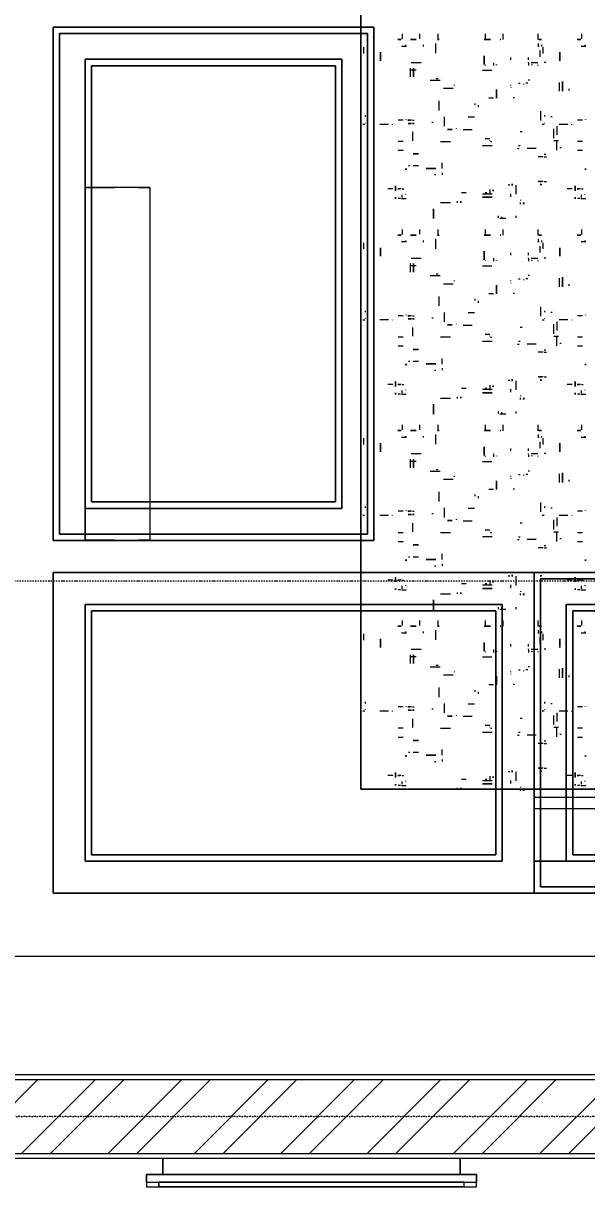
# Model space of a CAD drawing. Header units: millimetres. Extents: x -20313 to 13390, y -15775 to 12805.
# Drawn here: x -11025 to -9268, y -4010 to -383 of the extents above; entities that cross this region are included whole.
import ezdxf

# ---------------------------------------------------------------- set-up
doc = ezdxf.new("R2010")
doc.units = ezdxf.units.MM
doc.linetypes.add('Dash dot', pattern=[15.875, 6.35, -4.7625, 0, -4.7625])
doc.linetypes.add('TD_Level Line', pattern=[8, 4, -2, 0, -2])
for name, color, linetype, lineweight in [('A-ANNO-DIMS', 211, 'Continuous', 9), ('A-ANNO-DIMS-100', 211, 'Continuous', 9), ('A-WALL', 113, 'Continuous', 5), ('A-WALL-PATT', 111, 'Continuous', 18), ('G-ANNO-SYMB', 111, 'Continuous', 9), ('G-IMPT', 8, 'Continuous', 5), ('I-FURN', 30, 'Continuous', 5), ('I-WALL', 2, 'Continuous', 5), ('S-GRID', 1, 'Continuous', 9)]:
    doc.layers.add(name, color=color, linetype=linetype, lineweight=lineweight)
doc.styles.add('Arial_3', font='arial.ttf', dxfattribs={"height": 100})
doc.dimstyles.new('Arial_1_0', dxfattribs={"dimscale": 304.8, "dimtxt": 102.02594, "dimasz": 0.328084, "dimexe": 0.328084, "dimexo": 0.0625, "dimgap": 0.082021, "dimtad": 1, "dimdec": 0, "dimzin": 0, "dimdsep": 46, "dimtxsty": 'Arial_3', "dimblk1": 'OBLIQUE', "dimblk2": 'OBLIQUE', "dimsah": 1, "dimcen": 0.09, "dimdle": 0.328084, "dimazin": 0, "dimtfac": 1, "dimtdec": 4, "dimtix": 1, "dimtmove": 0, "dimatfit": 3, "dimfxl": 0.492126, "dimfxlon": 1, "dimtvp": 1, "dimtolj": 1, "dimtzin": 0, "dimarcsym": 2})

# ---------------------------------------------------------------- blocks, each defined once
blk = doc.blocks.new('FUR_3_Upholstry_Sofa-Kona - _-1171519-01_First floor')
at = {"layer": 'I-FURN', "color": 10}
for p, q in [((-2197.3, 2524.4), (-2597.3, 2524.4)), ((-2597.3, 2524.4), (-2597.3, 2484.4)), ((-2597.3, 2524.4), (-2597.3, 1524.4)), ((-2197.3, 2524.4), (-2597.3, 2524.4)), ((-2597.3, 2524.4), (-2597.3, 1524.4)), ((-397.3, 2524.4), (-2597.3, 2524.4)), ((-2597.3, 2524.4), (-397.3, 2524.4)), ((-2597.3, 1524.4), (-2597.3, 2524.4)), ((-2577.3, 2504.4), (-417.3, 2504.4)), ((-417.3, 2504.4), (-2577.3, 2504.4)), ((-2577.3, 2494.8), (-2577.3, 2503.9)), ((-2577.3, 2503.9), (-2577.3, 2494.8)), ((-2197.3, 2424.4), (-2197.3, 2524.4)), ((-2197.3, 2484.4), (-2197.3, 2524.4)), ((-397.3, 2524.4), (-2197.3, 2524.4)), ((-2197.3, 2524.4), (-2197.3, 2484.4)), ((-2197.3, 2524.4), (-2197.3, 2424.4)), ((-397.3, 2524.4), (-2197.3, 2524.4)), ((-417.3, 2504.4), (-417.3, 2494.9)), ((-417.3, 2494.9), (-417.3, 2504.4)), ((-397.3, 2424.4), (-397.3, 2524.4)), ((-397.3, 2484.4), (-397.3, 2524.4)), ((-397.3, 2424.4), (-397.3, 2524.4)), ((-397.3, 2524.4), (-397.3, 2424.4)), ((1102.7, 2524.4), (-397.3, 2524.4)), ((-397.3, 2524.4), (-397.3, 2424.4)), ((-397.3, 2424.4), (-397.3, 2524.4)), ((-397.3, 2524.4), (1102.7, 2524.4)), ((1102.7, 1524.4), (1102.7, 2524.4)), ((1102.7, 2524.4), (1102.7, 1524.4)), ((-2597.3, 1564.4), (-2597.3, 2484.4)), ((-2577.3, 1564.4), (-2577.3, 2494.3)), ((-2577.3, 2494.3), (-2577.3, 1564.4)), ((-2197.3, 2484.4), (-2197.3, 2424.4)), ((-2197.3, 2424.4), (-2197.3, 2484.4)), ((-417.3, 2494.8), (-417.3, 2484.5)), ((-417.3, 2484.5), (-417.3, 2494.8)), ((-417.3, 2484.4), (-417.3, 2424.4)), ((-417.3, 2424.4), (-417.3, 2484.4)), ((-397.3, 2484.4), (-397.3, 2424.4)), ((-2197.3, 2424.4), (-2497.3, 2424.4)), ((-2497.3, 2424.4), (-2497.3, 1624.4)), ((-2497.3, 2200.3), (-2497.3, 2424.4)), ((-2497.3, 2424.4), (-2197.3, 2424.4)), ((-2477.3, 2404.4), (-2197.3, 2404.4)), ((-2477.3, 1644.4), (-2477.3, 2404.4)), ((-2477.3, 2404.4), (-2477.3, 2200.3)), ((-2197.3, 2404.4), (-2477.3, 2404.4)), ((-2197.3, 2424.4), (-2197.3, 2224.4)), ((-2197.3, 2334.4), (-2197.3, 2424.4)), ((-2197.3, 2424.4), (-397.3, 2424.4)), ((-397.3, 2424.4), (-2197.3, 2424.4)), ((-2197.3, 2224.4), (-2197.3, 2424.4)), ((-2197.3, 2424.4), (-2197.3, 2244.6)), ((-2197.3, 2224.4), (-2197.3, 2424.4)), ((-2197.3, 2424.4), (-2197.3, 2224.4)), ((-497.3, 2424.4), (-2197.3, 2424.4)), ((-2197.3, 2424.4), (-497.3, 2424.4)), ((-2197.3, 2404.4), (-517.3, 2404.4)), ((-517.3, 2404.4), (-2197.3, 2404.4)), ((-517.3, 2404.4), (-517.3, 2301.1)), ((-517.3, 2301.1), (-517.3, 2404.4)), ((-497.3, 2317.7), (-497.3, 2424.4)), ((-497.3, 2424.4), (-497.3, 2317.7)), ((-417.3, 2424.4), (-417.3, 2316.9)), ((-417.3, 2316.9), (-417.3, 2424.4)), ((-397.3, 2424.4), (-397.3, 2334.4)), ((-397.3, 2224.4), (-397.3, 2424.4)), ((-397.3, 2224.4), (-397.3, 2424.4)), ((-397.3, 2424.4), (-397.3, 2224.4)), ((-397.3, 2224.4), (-397.3, 2424.4)), ((-397.3, 2424.4), (-397.3, 2224.4)), ((-397.3, 2424.4), (-397.3, 2224.4)), ((-397.3, 2224.4), (-397.3, 2424.4)), ((-297.3, 2424.4), (-297.3, 1624.4)), ((1002.7, 2424.4), (-297.3, 2424.4)), ((-297.3, 2424.4), (1002.7, 2424.4)), ((-297.3, 2200.3), (-297.3, 2424.4)), ((-277.3, 1644.4), (-277.3, 2404.4)), ((-277.3, 2404.4), (982.7, 2404.4)), ((982.7, 2404.4), (-277.3, 2404.4)), ((-277.3, 2404.4), (-277.3, 2200.3)), ((982.7, 2404.4), (982.7, 1644.4)), ((982.7, 1644.4), (982.7, 2404.4)), ((1002.7, 1624.4), (1002.7, 2424.4)), ((1002.7, 2424.4), (1002.7, 1624.4)), ((-2197.3, 2334.4), (-2197.3, 2260.2)), ((-397.3, 2260.2), (-397.3, 2334.4)), ((-517.3, 2300), (-517.3, 2286.2)), ((-517.3, 2286.2), (-517.3, 2300)), ((-517.3, 2285.2), (-517.3, 2274)), ((-517.3, 2274), (-517.3, 2285.2)), ((-497.3, 2300.9), (-497.3, 2316.7)), ((-497.3, 2316.7), (-497.3, 2300.9)), ((-497.3, 2286), (-497.3, 2300)), ((-497.3, 2300), (-497.3, 2286)), ((-497.3, 2273.9), (-497.3, 2285.2)), ((-497.3, 2285.2), (-497.3, 2273.9)), ((-417.3, 2316.7), (-417.3, 2300.2)), ((-417.3, 2300.2), (-417.3, 2316.7)), ((-417.3, 2300), (-417.3, 2285.4)), ((-417.3, 2285.4), (-417.3, 2300)), ((-417.3, 2285.2), (-417.3, 2273.4)), ((-417.3, 2273.4), (-417.3, 2285.2)), ((-2197.3, 2244.6), (-2197.3, 2260.2)), ((-397.3, 2260.2), (-2197.3, 2260.2)), ((-517.3, 2273.2), (-517.3, 2265.3)), ((-517.3, 2265.3), (-517.3, 2273.2)), ((-517.3, 2264.7), (-517.3, 2260.5)), ((-517.3, 2260.5), (-517.3, 2264.7)), ((-517.3, 2260.2), (-517.3, 2224.4)), ((-517.3, 2224.4), (-517.3, 2260.2)), ((-497.3, 2265.2), (-497.3, 2273.2)), ((-497.3, 2273.2), (-497.3, 2265.2)), ((-497.3, 2260.4), (-497.3, 2264.7)), ((-497.3, 2264.7), (-497.3, 2260.4)), ((-497.3, 2224.4), (-497.3, 2260.2)), ((-497.3, 2260.2), (-497.3, 2224.4)), ((-417.3, 2273.2), (-417.3, 2264.8)), ((-417.3, 2264.8), (-417.3, 2273.2)), ((-417.3, 2264.7), (-417.3, 2260.2)), ((-417.3, 2260.2), (-417.3, 2264.7)), ((-417.3, 2260.2), (-417.3, 2224.4)), ((-417.3, 2224.4), (-417.3, 2260.2)), ((-397.3, 2260.2), (-397.3, 2224.4)), ((-2197.3, 2224.4), (-2197.3, 2244.6)), ((-2197.3, 2244.6), (-2197.3, 1564.4)), ((-397.3, 2224.4), (-2197.3, 2224.4)), ((-2197.3, 1524.4), (-2197.3, 2224.4)), ((-2197.3, 1564.4), (-2197.3, 2224.4)), ((-2197.3, 2224.4), (-2197.3, 1524.4)), ((-517.3, 2224.4), (-517.3, 1644.4)), ((-517.3, 2200.3), (-517.3, 2224.4)), ((-497.3, 1624.4), (-497.3, 2224.4)), ((-497.3, 2224.4), (-497.3, 2200.3)), ((-417.3, 2224.4), (-417.3, 1554.2)), ((-417.3, 1554.2), (-417.3, 2224.4)), ((-397.3, 1524.4), (-397.3, 2224.4)), ((-397.3, 2224.4), (-397.3, 1564.4)), ((-397.3, 1524.4), (-397.3, 2224.4)), ((-397.3, 2224.4), (-397.3, 1524.4)), ((-397.3, 2224.4), (-397.3, 1524.4)), ((-397.3, 1524.4), (-397.3, 2224.4)), ((-2497.3, 1624.4), (-2497.3, 2200.3)), ((-2477.3, 2200.3), (-2477.3, 1644.4)), ((-517.3, 1644.4), (-517.3, 2200.3)), ((-497.3, 2200.3), (-497.3, 1624.4)), ((-297.3, 1624.4), (-297.3, 2200.3)), ((-277.3, 2200.3), (-277.3, 1644.4)), ((-517.3, 1644.4), (-2477.3, 1644.4)), ((-2477.3, 1644.4), (-517.3, 1644.4)), ((982.7, 1644.4), (-277.3, 1644.4)), ((-277.3, 1644.4), (142.9, 1644.4)), ((142.9, 1644.4), (982.7, 1644.4)), ((-2497.3, 1624.4), (-497.3, 1624.4)), ((-497.3, 1624.4), (-2497.3, 1624.4)), ((-297.3, 1624.4), (1002.7, 1624.4)), ((142.9, 1624.4), (-297.3, 1624.4)), ((1002.7, 1624.4), (142.9, 1624.4)), ((-2597.3, 1564.4), (-2597.3, 1524.4)), ((-2577.3, 1554.1), (-2577.3, 1563.9)), ((-2577.3, 1563.9), (-2577.3, 1554.1)), ((-2197.3, 1524.4), (-2197.3, 1564.4)), ((-2197.3, 1564.4), (-2197.3, 1524.4)), ((-397.3, 1524.4), (-397.3, 1564.4)), ((-2597.3, 1524.4), (-2197.3, 1524.4)), ((-2597.3, 1524.4), (-2197.3, 1524.4)), ((-2597.3, 1524.4), (-397.3, 1524.4)), ((-397.3, 1524.4), (-2597.3, 1524.4)), ((-2577.3, 1544.4), (-2577.3, 1553.6)), ((-2577.3, 1553.6), (-2577.3, 1544.4)), ((-417.3, 1544.4), (-2577.3, 1544.4)), ((-2577.3, 1544.4), (-417.3, 1544.4)), ((-2197.3, 1524.4), (-397.3, 1524.4)), ((-2197.3, 1524.4), (-397.3, 1524.4)), ((-417.3, 1554.1), (-417.3, 1544.5)), ((-417.3, 1544.5), (-417.3, 1554.1)), ((-397.3, 1524.4), (1102.7, 1524.4)), ((1102.7, 1524.4), (-397.3, 1524.4)), ((102.7, 1424.4), (102.7, -175.6)), ((142.7, 1424.4), (102.7, 1424.4)), ((1102.7, 1424.4), (102.7, 1424.4)), ((102.7, -175.6), (102.7, 1424.4)), ((1102.7, 1424.4), (102.7, 1424.4)), ((102.7, 1424.4), (102.7, -175.6)), ((102.7, -175.6), (102.7, 1424.4)), ((102.7, 1424.4), (1102.7, 1424.4)), ((142.7, 1424.4), (1062.7, 1424.4)), ((1002.7, 1423.4), (801.1, 1423.4)), ((801.1, 1423.4), (838.5, 1423.4)), ((801.1, 324.4), (801.1, 1423.4)), ((912.7, 1423.4), (838.5, 1423.4)), ((912.7, 1423.4), (1002.7, 1423.4)), ((1002.7, 1423.4), (1002.7, 324.4)), ((1002.7, 324.4), (1002.7, 1423.4)), ((1102.7, 1424.4), (1062.7, 1424.4)), ((1102.7, -175.6), (1102.7, 1424.4)), ((1102.7, -175.6), (1102.7, 1424.4)), ((1102.7, -175.6), (1102.7, 1424.4)), ((1102.7, 1424.4), (1102.7, -175.6)), ((122.7, -155.6), (122.7, 1404.4)), ((122.7, 1404.4), (132.3, 1404.4)), ((132.3, 1404.4), (122.7, 1404.4)), ((122.7, 1404.4), (122.7, -155.6)), ((132.4, 1404.4), (142.6, 1404.4)), ((142.6, 1404.4), (132.4, 1404.4)), ((142.7, 1404.4), (801.1, 1404.4)), ((801.1, 1404.4), (142.7, 1404.4)), ((801.1, 1404.4), (843, 1404.4)), ((843, 1404.4), (801.1, 1404.4)), ((843, 1404.4), (851.4, 1404.4)), ((851.4, 1404.4), (843, 1404.4)), ((851.6, 1404.4), (863.3, 1404.4)), ((863.3, 1404.4), (851.6, 1404.4)), ((863.5, 1404.4), (878.1, 1404.4)), ((878.1, 1404.4), (863.5, 1404.4)), ((878.3, 1404.4), (894.7, 1404.4)), ((894.7, 1404.4), (878.3, 1404.4)), ((895, 1404.4), (912.4, 1404.4)), ((912.4, 1404.4), (895, 1404.4)), ((912.7, 1404.4), (1002.7, 1404.4)), ((1002.7, 1404.4), (912.7, 1404.4)), ((1002.7, 1404.4), (1073, 1404.4)), ((1073, 1404.4), (1002.7, 1404.4)), ((1073.1, 1404.4), (1082.6, 1404.4)), ((1082.6, 1404.4), (1073.1, 1404.4)), ((1082.7, 1404.4), (1082.7, -155.6)), ((1082.7, -155.6), (1082.7, 1404.4)), ((801.1, 1324.4), (202.7, 1324.4)), ((202.7, 1324.4), (202.7, -75.6)), ((202.7, -75.6), (202.7, 1324.4)), ((202.7, 1324.4), (801.1, 1324.4)), ((842.6, 1324.4), (801.1, 1324.4)), ((801.1, 1324.4), (842.6, 1324.4)), ((850.8, 1324.4), (843, 1324.4)), ((843, 1324.4), (850.8, 1324.4)), ((862.5, 1324.4), (851.6, 1324.4)), ((851.6, 1324.4), (862.5, 1324.4)), ((1002.7, 1324.4), (863.5, 1324.4)), ((863.5, 1324.4), (1002.7, 1324.4)), ((1002.7, 324.4), (1002.7, 1324.4)), ((1002.7, 1324.4), (1002.7, 324.4)), ((222.7, -55.6), (222.7, 1304.4)), ((222.7, 1304.4), (801.1, 1304.4)), ((801.1, 1304.4), (222.7, 1304.4)), ((222.7, 1304.4), (222.7, -55.6)), ((801.1, 1304.4), (842.6, 1304.4)), ((842.6, 1304.4), (801.1, 1304.4)), ((843, 1304.4), (850.6, 1304.4)), ((850.6, 1304.4), (843, 1304.4)), ((851.6, 1304.4), (982.7, 1304.4)), ((982.7, 1304.4), (851.6, 1304.4)), ((982.7, 1304.4), (982.7, 324.4)), ((982.7, 324.4), (982.7, 1304.4)), ((838.5, 324.4), (801.1, 324.4)), ((801.1, 324.4), (1002.7, 324.4)), ((838.5, 324.4), (912.7, 324.4)), ((1002.7, 324.4), (912.7, 324.4)), ((982.7, 324.4), (982.7, -55.6)), ((982.7, -55.6), (982.7, 324.4)), ((1002.7, -75.6), (1002.7, 324.4)), ((1002.7, 324.4), (1002.7, -75.6)), ((982.7, -55.6), (222.7, -55.6)), ((222.7, -55.6), (982.7, -55.6)), ((202.7, -75.6), (1002.7, -75.6)), ((1002.7, -75.6), (202.7, -75.6)), ((102.7, -175.6), (1102.7, -175.6)), ((102.7, -175.6), (142.7, -175.6)), ((102.7, -175.6), (1102.7, -175.6)), ((1102.7, -175.6), (102.7, -175.6)), ((132.4, -155.6), (122.9, -155.6)), ((122.9, -155.6), (132.4, -155.6)), ((1062.7, -155.6), (132.5, -155.6)), ((132.5, -155.6), (1062.7, -155.6)), ((1062.7, -175.6), (142.7, -175.6)), ((1062.7, -175.6), (1102.7, -175.6)), ((1073.1, -155.6), (1062.9, -155.6)), ((1062.9, -155.6), (1073.1, -155.6)), ((1082.7, -155.6), (1073.2, -155.6)), ((1073.2, -155.6), (1082.7, -155.6))]:
    blk.add_line(p, q, dxfattribs=at)
blk = doc.blocks.new('FUR_8_Carpet - _-1171524-01_First floor')
at = {"layer": 'G-IMPT'}
for p, q in [((1037, 1487.7), (1022, 1487.7)), ((1040.3, 1487.7), (1047.7, 1487.7)), ((1213.8, 1503.4), (1218.2, 1503.4)), ((1224.8, 1504.4), (1224.8, 1499.2)), ((1224.8, 1491.9), (1224.8, 1493.9)), ((1421.7, 1500.8), (1421.7, 1495.8)), ((1474.8, 1500), (1444, 1500)), ((1596.4, 1487.7), (1581.4, 1487.7)), ((1599.7, 1487.7), (1607.1, 1487.7)), ((1024.8, 1473.5), (1024.8, 1475.2)), ((1034.8, 1457.2), (1029.9, 1457.2)), ((1034.8, 1484.3), (1034.8, 1475.6)), ((1038, 1457.2), (1048.8, 1457.2)), ((1048.4, 1457.2), (1042.7, 1457.2)), ((1064.1, 1457.2), (1076.3, 1457.2)), ((1076.3, 1457.2), (1080, 1457.2)), ((1239.1, 1473.8), (1239.1, 1445.7)), ((1255.8, 1481.8), (1255.8, 1472.3)), ((1313.2, 1473.2), (1343.5, 1473.2)), ((1320.9, 1459.1), (1320.9, 1474.5)), ((1335.6, 1468.4), (1330.4, 1468.4)), ((1394.8, 1469.5), (1408.9, 1469.5)), ((1584.1, 1473.5), (1584.1, 1475.2)), ((1594.1, 1457.2), (1589.3, 1457.2)), ((1594.1, 1484.3), (1594.1, 1475.6)), ((1597.4, 1457.2), (1608.2, 1457.2)), ((1607.8, 1457.2), (1602.1, 1457.2)), ((1623.5, 1457.2), (1639.4, 1457.2)), ((1151.4, 1433.8), (1144, 1433.8)), ((1154.8, 1433.8), (1162.5, 1433.8)), ((1159.3, 1443.8), (1162.5, 1443.8)), ((1162.5, 1443.8), (1159.3, 1443.8)), ((1162.5, 1433.8), (1159.3, 1433.8)), ((1159.8, 1444.5), (1159.8, 1443.1)), ((1162.5, 1433.8), (1169.8, 1433.8)), ((1258.7, 1445.2), (1263.2, 1445.2)), ((1469.4, 1406.9), (1469.4, 1413.1)), ((1469.4, 1393.6), (1469.4, 1375.8)), ((1488.9, 1413.9), (1493.3, 1413.9)), ((1542.8, 1385.5), (1559.5, 1385.5)), ((1569.9, 1385.5), (1574.4, 1385.5)), ((1151.4, 1357), (1144, 1357)), ((1146.2, 1350.4), (1151, 1350.4)), ((1154.8, 1357), (1162.5, 1357)), ((1162.5, 1357), (1169.8, 1357)), ((1031.7, 1338), (1047.6, 1338)), ((1031.7, 1309.9), (1047.6, 1309.9)), ((1098, 1329.3), (1102.8, 1329.3)), ((1106.6, 1307.8), (1121.6, 1307.8)), ((1111.6, 1336.9), (1111.6, 1334.9)), ((1111.6, 1334.9), (1111.6, 1309.9)), ((1116.3, 1307.8), (1119.8, 1307.8)), ((1176, 1331.4), (1182.5, 1331.4)), ((1182.5, 1331.4), (1204.4, 1331.4)), ((1231, 1322.3), (1226.6, 1322.3)), ((1234.8, 1331.4), (1229.6, 1331.4)), ((1313.2, 1322.9), (1343.5, 1322.9)), ((1314.6, 1310.3), (1319, 1310.3)), ((1320.9, 1306.4), (1320.9, 1305.4)), ((1474.8, 1309.2), (1444, 1309.2)), ((1561.7, 1279.8), (1561.7, 1307.2)), ((1591.1, 1338), (1607, 1338)), ((1591.1, 1309.9), (1607, 1309.9)), ((1111.6, 1263.9), (1111.6, 1288.9)), ((1121.6, 1299.3), (1121.6, 1294.5)), ((1121.6, 1294.5), (1121.6, 1269.5)), ((1220.4, 1279.7), (1225.8, 1279.7)), ((1335.1, 1300.3), (1321, 1300.3)), ((1376.4, 1273.5), (1404, 1273.5)), ((1381.2, 1273.5), (1381.2, 1272.4)), ((1031.7, 1243), (1047.6, 1243)), ((1065.3, 1257.2), (1065.3, 1255.6)), ((1077.3, 1256.2), (1079.9, 1256.2)), ((1079.9, 1256.2), (1082.5, 1256.2)), ((1082.5, 1256.2), (1104.9, 1256.2)), ((1111.6, 1262), (1111.6, 1263.9)), ((1149.1, 1252.4), (1149.1, 1251.5)), ((1151.6, 1256.4), (1157.3, 1256.4)), ((1163.3, 1215.1), (1163.3, 1244.5)), ((1426.3, 1267.7), (1426.3, 1269.4)), ((1462.4, 1261.8), (1462.4, 1232.4)), ((1497.1, 1250.4), (1501.6, 1250.4)), ((1561.7, 1243), (1556.9, 1243)), ((1565, 1243), (1575.8, 1243)), ((1576.4, 1243), (1569.7, 1243)), ((1591.1, 1243), (1607, 1243)), ((1624.7, 1257.2), (1624.7, 1255.6)), ((1636.6, 1256.2), (1639.3, 1256.2)), ((1639.3, 1256.2), (1664.3, 1256.2)), ((1708.4, 1252.4), (1708.4, 1251.5)), ((1711, 1256.4), (1716.7, 1256.4)), ((1722.7, 1215.1), (1722.7, 1244.5)), ((1126.1, 1233.1), (1130.9, 1233.1)), ((1149.1, 1232.1), (1149.1, 1227.8)), ((1357.4, 1196.3), (1357.4, 1202.4)), ((1479.2, 1212.5), (1479.2, 1182.7)), ((1708.4, 1232.1), (1708.4, 1227.8)), ((1244, 1173.5), (1248.4, 1173.5)), ((1299.7, 1147.6), (1299.7, 1162.4)), ((1299.7, 1162.4), (1299.7, 1147.6)), ((1324, 1173.5), (1309.8, 1173.5)), ((1367.4, 1190.8), (1367.4, 1195.7)), ((1074.1, 1146.3), (1074.1, 1150)), ((1074.1, 1145), (1074.1, 1146.3)), ((1094.6, 1152.7), (1094.6, 1127.7)), ((1094.6, 1127.7), (1094.6, 1152.7)), ((1104.6, 1127.7), (1104.6, 1152.7)), ((1104.6, 1125.8), (1104.6, 1127.7)), ((1202.7, 1127.9), (1208.4, 1127.9)), ((1214.5, 1131.8), (1214.5, 1129.8)), ((1231, 1127.9), (1226.6, 1127.9)), ((1255, 1140), (1255, 1141.4)), ((1255, 1134.5), (1255, 1132.8)), ((1430.6, 1135.2), (1430.6, 1132.8)), ((1465, 1143.1), (1435.7, 1143.1)), ((1197.3, 1117.9), (1201.7, 1117.9)), ((1507, 1117.9), (1475.9, 1117.9)), ((1488.6, 1112.9), (1482.4, 1112.9)), ((1569.4, 1080.7), (1569.4, 1107.6)), ((1102.5, 1057.8), (1102.5, 1035.5)), ((1102.5, 1035.5), (1102.5, 1057.8)), ((1146.2, 1063), (1151, 1063)), ((1169.8, 1072.5), (1169.8, 1070.4)), ((1182.5, 1063), (1171.1, 1063)), ((1190.2, 1063), (1182.5, 1063)), ((1200.2, 1065.5), (1200.2, 1073)), ((1200.2, 1069.7), (1200.2, 1071.2)), ((1200.2, 1064.1), (1200.2, 1062.5)), ((1200.2, 1054.5), (1200.2, 1047.2)), ((1255, 1054.5), (1255, 1047.2)), ((1309.7, 1063.9), (1309.7, 1073)), ((1344.1, 1087.5), (1314.8, 1087.5)), ((1333.9, 1072.3), (1333.9, 1070.4)), ((1566.4, 1063), (1535.3, 1063)), ((1550.3, 1087.5), (1568.6, 1087.5)), ((1661.8, 1057.8), (1661.8, 1035.5)), ((1661.8, 1035.5), (1661.8, 1057.8)), ((1154.6, 1034.7), (1154.6, 1029.7)), ((1154.6, 1029.7), (1154.6, 1015.3)), ((1164.6, 1031.2), (1164.6, 1045.6)), ((1164.6, 1026.2), (1164.6, 1031.2)), ((1489.2, 1034), (1489.2, 1003.5)), ((1714, 1034.7), (1714, 1029.7)), ((1714, 1029.7), (1714, 1015.3)), ((1724, 1026.2), (1724, 1045.6)), ((1036.5, 1012), (1021.5, 1012)), ((1024.3, 1008.5), (1024.3, 1013.1)), ((1034.3, 989.5), (1034.3, 973.9)), ((1159.8, 1008.5), (1159.8, 1013.1)), ((1171.6, 1012), (1167.2, 1012)), ((1169.8, 1003.8), (1169.8, 1011.2)), ((1169.8, 991.9), (1169.8, 973.9)), ((1279.2, 991.7), (1279.2, 973.9)), ((1333.9, 990.9), (1333.9, 973.9)), ((1481.7, 989.1), (1481.7, 973.9)), ((1528.9, 1008.5), (1528.9, 1013.1)), ((1538.9, 989.1), (1538.9, 973.9)), ((1595.9, 1012), (1580.9, 1012)), ((1583.7, 1008.5), (1583.7, 1013.1)), ((1593.7, 989.5), (1593.7, 973.9)), ((1239.9, 931.7), (1239.9, 937.9)), ((1284.6, 938.4), (1284.6, 939.8)), ((1284.6, 934.3), (1284.6, 938.4)), ((1294.6, 935.6), (1294.6, 937.9)), ((1294.6, 931.9), (1294.6, 935.6)), ((1496.3, 909.2), (1496.3, 927.6)), ((1496.3, 927.6), (1496.3, 909.2)), ((1037, 878), (1022, 878)), ((1034.8, 874.7), (1034.8, 866)), ((1040.3, 878), (1047.7, 878)), ((1213.8, 893.7), (1218.2, 893.7)), ((1224.8, 894.7), (1224.8, 889.5)), ((1224.8, 882.2), (1224.8, 884.2)), ((1255.8, 872.1), (1255.8, 862.6)), ((1421.7, 891.1), (1421.7, 886.1)), ((1474.8, 890.3), (1444, 890.3)), ((1596.4, 878), (1581.4, 878)), ((1594.1, 874.7), (1594.1, 866)), ((1599.7, 878), (1607.1, 878)), ((1024.8, 864.1), (1024.8, 865.6)), ((1034.8, 847.6), (1029.9, 847.6)), ((1038, 847.6), (1048.8, 847.6)), ((1048.4, 847.6), (1042.7, 847.6)), ((1055.3, 853.7), (1055.3, 844.8)), ((1055.3, 844.8), (1055.3, 853.7)), ((1064.1, 847.6), (1080, 847.6)), ((1159.8, 834.9), (1159.8, 833.4)), ((1239.1, 864.2), (1239.1, 836)), ((1258.7, 835.6), (1263.2, 835.6)), ((1313.2, 863.5), (1343.5, 863.5)), ((1320.9, 849.4), (1320.9, 864.8)), ((1335.6, 858.7), (1330.4, 858.7)), ((1394.8, 859.9), (1408.9, 859.9)), ((1584.1, 863.9), (1584.1, 865.6)), ((1594.1, 847.6), (1589.3, 847.6)), ((1597.4, 847.6), (1608.2, 847.6)), ((1607.8, 847.6), (1602.1, 847.6)), ((1623.5, 847.6), (1639.4, 847.6)), ((1151.4, 824.1), (1144, 824.1)), ((1154.8, 824.1), (1169.8, 824.1)), ((1469.4, 797.2), (1469.4, 803.4)), ((1488.9, 804.2), (1493.3, 804.2)), ((1469.4, 783.9), (1469.4, 766.1)), ((1542.8, 775.8), (1559.5, 775.8)), ((1569.9, 775.8), (1574.4, 775.8)), ((1031.7, 728.3), (1047.6, 728.3)), ((1111.6, 727.2), (1111.6, 725.2)), ((1151.4, 747.3), (1144, 747.3)), ((1146.2, 740.7), (1151, 740.7)), ((1154.8, 747.3), (1169.8, 747.3)), ((1591.1, 728.3), (1607, 728.3)), ((1031.7, 700.2), (1047.6, 700.2)), ((1098, 719.6), (1102.8, 719.6)), ((1106.6, 698.1), (1121.6, 698.1)), ((1111.6, 725.2), (1111.6, 700.2)), ((1116.3, 698.1), (1119.8, 698.1)), ((1121.6, 689.6), (1121.6, 684.8)), ((1176, 721.7), (1204.4, 721.7)), ((1231, 712.6), (1226.6, 712.6)), ((1234.8, 721.7), (1229.6, 721.7)), ((1313.2, 713.3), (1343.5, 713.3)), ((1314.6, 700.7), (1319, 700.7)), ((1320.9, 696.7), (1320.9, 695.8)), ((1335.1, 690.7), (1321, 690.7)), ((1474.8, 699.6), (1444, 699.6)), ((1561.7, 670.2), (1561.7, 697.5)), ((1591.1, 700.2), (1607, 700.2)), ((1111.6, 654.2), (1111.6, 679.2)), ((1111.6, 652.3), (1111.6, 654.2)), ((1121.6, 684.8), (1121.6, 659.8)), ((1220.4, 670), (1225.8, 670)), ((1376.4, 663.8), (1404, 663.8)), ((1381.2, 663.9), (1381.2, 662.8)), ((1426.3, 658.1), (1426.3, 659.7)), ((1031.7, 633.3), (1047.6, 633.3)), ((1065.3, 647.6), (1065.3, 645.9)), ((1077.3, 646.5), (1079.9, 646.5)), ((1079.9, 646.5), (1104.9, 646.5)), ((1126.1, 623.4), (1130.9, 623.4)), ((1149.1, 642.7), (1149.1, 641.8)), ((1149.1, 622.4), (1149.1, 618.1)), ((1151.6, 646.7), (1157.3, 646.7)), ((1163.3, 605.4), (1163.3, 634.8)), ((1462.4, 652.2), (1462.4, 622.7)), ((1497.1, 640.7), (1501.6, 640.7)), ((1561.7, 633.3), (1556.9, 633.3)), ((1565, 633.3), (1575.8, 633.3)), ((1576.4, 633.3), (1569.7, 633.3)), ((1591.1, 633.3), (1607, 633.3)), ((1624.7, 647.6), (1624.7, 645.9)), ((1636.6, 646.5), (1639.3, 646.5)), ((1639.3, 646.5), (1664.3, 646.5)), ((1708.4, 642.7), (1708.4, 641.8)), ((1708.4, 622.4), (1708.4, 618.1)), ((1712.1, 646.7), (1716.7, 646.7)), ((1722.7, 605.4), (1722.7, 634.8)), ((1357.4, 586.6), (1357.4, 592.8)), ((1367.4, 581.1), (1367.4, 586.1)), ((1479.2, 602.9), (1479.2, 573)), ((1244, 563.9), (1248.4, 563.9)), ((1324, 563.9), (1309.8, 563.9)), ((1074.1, 536.6), (1074.1, 540.4)), ((1074.1, 535.4), (1074.1, 536.6)), ((1094.6, 543.1), (1094.6, 518.1)), ((1094.6, 518.1), (1094.6, 543.1)), ((1104.6, 518.1), (1104.6, 543.1)), ((1104.6, 516.1), (1104.6, 518.1)), ((1197.3, 508.3), (1201.7, 508.3)), ((1202.7, 518.3), (1208.4, 518.3)), ((1214.5, 522.2), (1214.5, 520.1)), ((1231, 518.3), (1226.6, 518.3)), ((1255, 530.3), (1255, 531.8)), ((1255, 524.8), (1255, 523.1)), ((1430.6, 525.5), (1430.6, 523.1)), ((1465, 533.4), (1435.7, 533.4)), ((1507, 508.3), (1475.9, 508.3)), ((1344.1, 477.8), (1314.8, 477.8)), ((1488.6, 503.2), (1482.4, 503.2)), ((1550.3, 477.8), (1568.6, 477.8)), ((1569.4, 471), (1569.4, 498)), ((1102.5, 448.1), (1102.5, 425.8)), ((1102.5, 425.8), (1102.5, 448.1)), ((1146.2, 453.4), (1151, 453.4)), ((1164.6, 421.6), (1164.6, 436)), ((1169.8, 462.8), (1169.8, 460.7)), ((1190.2, 453.4), (1171.1, 453.4)), ((1200.2, 455.8), (1200.2, 463.3)), ((1200.2, 460), (1200.2, 461.5)), ((1200.2, 454.5), (1200.2, 452.8)), ((1200.2, 444.8), (1200.2, 437.6)), ((1255, 444.8), (1255, 437.6)), ((1309.7, 454.2), (1309.7, 463.3)), ((1333.9, 462.6), (1333.9, 460.7)), ((1566.4, 453.4), (1535.3, 453.4)), ((1661.8, 448.1), (1661.8, 425.8)), ((1661.8, 425.8), (1661.8, 448.1)), ((1724, 416.6), (1724, 436)), ((1036.5, 402.3), (1021.5, 402.3)), ((1024.3, 398.8), (1024.3, 403.4)), ((1154.6, 425.1), (1154.6, 420.1)), ((1154.6, 420.1), (1154.6, 405.7)), ((1159.8, 398.8), (1159.8, 403.4)), ((1164.6, 416.6), (1164.6, 421.6)), ((1171.6, 402.3), (1167.2, 402.3)), ((1169.8, 394.1), (1169.8, 401.5)), ((1489.2, 424.4), (1489.2, 393.8)), ((1528.9, 398.8), (1528.9, 403.4)), ((1595.9, 402.3), (1580.9, 402.3)), ((1583.7, 398.8), (1583.7, 403.4)), ((1714, 425.1), (1714, 420.1)), ((1714, 420.1), (1714, 405.7)), ((1034.3, 379.8), (1034.3, 364.2)), ((1169.8, 382.3), (1169.8, 364.2)), ((1279.2, 382.1), (1279.2, 364.2)), ((1333.9, 381.2), (1333.9, 364.2)), ((1481.7, 379.4), (1481.7, 364.2)), ((1538.9, 379.4), (1538.9, 364.2)), ((1593.7, 379.8), (1593.7, 364.2)), ((1239.9, 322), (1239.9, 328.2)), ((1284.6, 324.6), (1284.6, 330.1)), ((1294.6, 322.2), (1294.6, 328.2)), ((1037, 268.4), (1022, 268.4)), ((1024.8, 254.2), (1024.8, 255.9)), ((1034.8, 265), (1034.8, 256.3)), ((1040.3, 268.4), (1047.7, 268.4)), ((1213.8, 284), (1218.2, 284)), ((1224.8, 285), (1224.8, 279.8)), ((1224.8, 272.5), (1224.8, 274.5)), ((1239.1, 254.5), (1239.1, 226.3)), ((1255.8, 262.4), (1255.8, 252.9)), ((1320.9, 239.7), (1320.9, 255.2)), ((1421.7, 281.5), (1421.7, 276.5)), ((1474.8, 280.7), (1444, 280.7)), ((1596.4, 268.4), (1581.4, 268.4)), ((1584.1, 254.2), (1584.1, 255.9)), ((1594.1, 265), (1594.1, 256.3)), ((1599.7, 268.4), (1607.1, 268.4)), ((1034.8, 237.9), (1029.9, 237.9)), ((1038, 237.9), (1048.8, 237.9)), ((1048.4, 237.9), (1042.7, 237.9)), ((1064.1, 237.9), (1080, 237.9)), ((1159.8, 225.2), (1159.8, 223.8)), ((1258.7, 225.9), (1263.2, 225.9)), ((1313.2, 253.8), (1343.5, 253.8)), ((1335.6, 249.1), (1330.4, 249.1)), ((1394.8, 250.2), (1408.9, 250.2)), ((1594.1, 237.9), (1589.3, 237.9)), ((1597.4, 237.9), (1608.2, 237.9)), ((1607.8, 237.9), (1602.1, 237.9)), ((1623.5, 237.9), (1639.4, 237.9)), ((1151.4, 214.4), (1144, 214.4)), ((1154.8, 214.4), (1169.8, 214.4)), ((1469.4, 187.6), (1469.4, 193.8)), ((1488.9, 194.6), (1493.3, 194.6)), ((1469.4, 174.2), (1469.4, 156.5)), ((1542.8, 166.1), (1559.5, 166.1)), ((1569.9, 166.1), (1574.4, 166.1)), ((1031.7, 118.6), (1047.6, 118.6)), ((1098, 109.9), (1102.8, 109.9)), ((1111.6, 117.5), (1111.6, 115.6)), ((1111.6, 115.6), (1111.6, 90.6)), ((1151.4, 137.6), (1144, 137.6)), ((1146.2, 131), (1151, 131)), ((1154.8, 137.6), (1169.8, 137.6)), ((1176, 112), (1204.4, 112)), ((1234.8, 112), (1229.6, 112)), ((1591.1, 118.6), (1607, 118.6)), ((1031.7, 90.6), (1047.6, 90.6)), ((1106.6, 88.4), (1121.6, 88.4)), ((1116.3, 88.4), (1119.8, 88.4)), ((1121.6, 79.9), (1121.6, 75.2)), ((1121.6, 75.2), (1121.6, 50.2)), ((1231, 103), (1226.6, 103)), ((1313.2, 103.6), (1343.5, 103.6)), ((1314.6, 91), (1319, 91)), ((1320.9, 87.1), (1320.9, 86.1)), ((1335.1, 81), (1321, 81)), ((1474.8, 89.9), (1444, 89.9)), ((1561.7, 60.5), (1561.7, 87.8)), ((1591.1, 90.6), (1607, 90.6)), ((1065.3, 37.9), (1065.3, 36.2)), ((1077.3, 36.8), (1079.9, 36.8)), ((1079.9, 36.8), (1104.9, 36.8)), ((1111.6, 44.6), (1111.6, 69.6)), ((1111.6, 42.6), (1111.6, 44.6)), ((1151.6, 37), (1157.3, 37)), ((1220.4, 60.3), (1225.8, 60.3)), ((1376.4, 54.1), (1404, 54.1)), ((1381.2, 54.2), (1381.2, 53.1)), ((1426.3, 48.4), (1426.3, 50.1)), ((1462.4, 42.5), (1462.4, 13.1)), ((1624.7, 37.9), (1624.7, 36.2)), ((1636.6, 36.8), (1639.3, 36.8)), ((1639.3, 36.8), (1664.3, 36.8)), ((1711, 37), (1716.7, 37)), ((1031.7, 23.7), (1047.6, 23.7)), ((1126.1, 13.7), (1130.9, 13.7)), ((1149.1, 33), (1149.1, 32.1)), ((1149.1, 12.7), (1149.1, 8.5)), ((1163.3, -4.3), (1163.3, 25.2)), ((1497.1, 31.1), (1501.6, 31.1)), ((1561.7, 23.7), (1556.9, 23.7)), ((1565, 23.7), (1575.8, 23.7)), ((1576.4, 23.7), (1569.7, 23.7)), ((1591.1, 23.7), (1607, 23.7)), ((1708.4, 33), (1708.4, 32.1)), ((1708.4, 12.7), (1708.4, 8.5)), ((1722.7, -4.3), (1722.7, 25.2)), ((1357.4, -23.1), (1357.4, -16.9)), ((1367.4, -28.6), (1367.4, -23.6)), ((1479.2, -6.8), (1479.2, -36.7)), ((1074.1, -73), (1074.1, -69.3)), ((1094.6, -66.6), (1094.6, -91.6)), ((1094.6, -91.6), (1094.6, -66.6)), ((1104.6, -91.6), (1104.6, -66.6)), ((1244, -45.8), (1248.4, -45.8)), ((1324, -45.8), (1309.8, -45.8)), ((1074.1, -74.3), (1074.1, -73)), ((1104.6, -93.5), (1104.6, -91.6)), ((1197.3, -101.4), (1201.7, -101.4)), ((1202.7, -91.4), (1208.4, -91.4)), ((1214.5, -87.5), (1214.5, -89.6)), ((1231, -91.4), (1226.6, -91.4)), ((1255, -79.4), (1255, -77.9)), ((1255, -84.9), (1255, -86.6)), ((1430.6, -84.1), (1430.6, -86.6)), ((1465, -76.3), (1435.7, -76.3)), ((1507, -101.4), (1475.9, -101.4)), ((1488.6, -106.5), (1482.4, -106.5)), ((1344.1, -131.9), (1314.8, -131.9)), ((1550.3, -131.9), (1568.6, -131.9)), ((1569.4, -138.7), (1569.4, -111.7)), ((1102.5, -161.6), (1102.5, -183.8)), ((1102.5, -183.8), (1102.5, -161.6)), ((1146.2, -156.3), (1151, -156.3)), ((1164.6, -188.1), (1164.6, -173.7)), ((1169.8, -146.8), (1169.8, -149)), ((1190.2, -156.3), (1171.1, -156.3)), ((1200.2, -153.9), (1200.2, -146.4)), ((1200.2, -149.7), (1200.2, -148.1)), ((1200.2, -155.2), (1200.2, -156.9)), ((1200.2, -164.9), (1200.2, -172.1)), ((1255, -164.9), (1255, -172.1)), ((1309.7, -155.5), (1309.7, -146.4)), ((1333.9, -147.1), (1333.9, -149)), ((1566.4, -156.3), (1535.3, -156.3)), ((1661.8, -161.6), (1661.8, -183.8)), ((1661.8, -183.8), (1661.8, -161.6)), ((1724, -193.1), (1724, -173.7)), ((1036.5, -207.3), (1021.5, -207.3)), ((1024.3, -210.8), (1024.3, -206.2)), ((1154.6, -184.6), (1154.6, -189.6)), ((1154.6, -189.6), (1154.6, -204)), ((1159.8, -210.8), (1159.8, -206.2)), ((1164.6, -193.1), (1164.6, -188.1)), ((1171.6, -207.3), (1167.2, -207.3)), ((1169.8, -215.6), (1169.8, -208.2)), ((1489.2, -185.3), (1489.2, -215.9)), ((1528.9, -210.8), (1528.9, -206.2)), ((1595.9, -207.3), (1580.9, -207.3)), ((1583.7, -210.8), (1583.7, -206.2)), ((1714, -184.6), (1714, -189.6)), ((1714, -189.6), (1714, -204)), ((1034.3, -229.8), (1034.3, -245.5)), ((1169.8, -227.4), (1169.8, -245.5)), ((1279.2, -227.6), (1279.2, -245.5)), ((1333.9, -228.5), (1333.9, -245.5)), ((1481.7, -230.2), (1481.7, -245.5)), ((1538.9, -230.2), (1538.9, -245.5)), ((1593.7, -229.8), (1593.7, -245.5)), ((1239.9, -287.7), (1239.9, -281.5)), ((1284.6, -285), (1284.6, -279.6)), ((1294.6, -287.5), (1294.6, -281.5)), ((1213.8, -325.7), (1218.2, -325.7)), ((1224.8, -324.6), (1224.8, -329.8)), ((1037, -341.3), (1022, -341.3)), ((1024.8, -355.5), (1024.8, -353.8)), ((1034.8, -344.7), (1034.8, -353.4)), ((1040.3, -341.3), (1047.7, -341.3)), ((1224.8, -337.2), (1224.8, -335.1)), ((1239.1, -355.2), (1239.1, -383.3)), ((1255.8, -347.3), (1255.8, -356.7)), ((1313.2, -355.8), (1343.5, -355.8)), ((1320.9, -369.9), (1320.9, -354.5)), ((1335.6, -360.6), (1330.4, -360.6)), ((1394.8, -359.5), (1408.9, -359.5)), ((1421.7, -328.2), (1421.7, -333.2)), ((1474.8, -329), (1444, -329)), ((1596.4, -341.3), (1581.4, -341.3)), ((1584.1, -355.5), (1584.1, -353.8)), ((1594.1, -344.7), (1594.1, -353.4)), ((1599.7, -341.3), (1607.1, -341.3)), ((1034.8, -371.8), (1029.9, -371.8)), ((1038, -371.8), (1048.8, -371.8)), ((1048.4, -371.8), (1042.7, -371.8)), ((1064.1, -371.8), (1080, -371.8)), ((1151.4, -395.2), (1144, -395.2)), ((1154.8, -395.2), (1169.8, -395.2)), ((1159.8, -384.5), (1159.8, -385.9)), ((1258.7, -383.8), (1263.2, -383.8)), ((1594.1, -371.8), (1589.3, -371.8)), ((1597.4, -371.8), (1608.2, -371.8)), ((1607.8, -371.8), (1602.1, -371.8)), ((1623.5, -371.8), (1639.4, -371.8)), ((1469.4, -422.1), (1469.4, -415.9)), ((1488.9, -415.1), (1493.3, -415.1)), ((1469.4, -435.4), (1469.4, -453.2)), ((1542.8, -443.6), (1559.5, -443.6)), ((1569.9, -443.6), (1574.4, -443.6)), ((1031.7, -491), (1047.6, -491)), ((1098, -499.8), (1102.8, -499.8)), ((1111.6, -492.2), (1111.6, -494.1)), ((1111.6, -494.1), (1111.6, -519.1)), ((1151.4, -472), (1144, -472)), ((1146.2, -478.6), (1151, -478.6)), ((1154.8, -472), (1169.8, -472)), ((1176, -497.6), (1204.4, -497.6)), ((1231, -506.7), (1226.6, -506.7)), ((1234.8, -497.6), (1229.6, -497.6)), ((1313.2, -506.1), (1343.5, -506.1)), ((1591.1, -491), (1607, -491)), ((1031.7, -519.1), (1047.6, -519.1)), ((1106.6, -521.2), (1121.6, -521.2)), ((1111.6, -565.1), (1111.6, -540.1)), ((1116.3, -521.2), (1119.8, -521.2)), ((1121.6, -529.7), (1121.6, -534.5)), ((1121.6, -534.5), (1121.6, -559.5)), ((1314.6, -518.7), (1319, -518.7)), ((1320.9, -522.6), (1320.9, -523.6)), ((1335.1, -528.7), (1321, -528.7)), ((1474.8, -519.8), (1444, -519.8)), ((1561.7, -549.2), (1561.7, -521.8)), ((1591.1, -519.1), (1607, -519.1)), ((1065.3, -571.8), (1065.3, -573.5)), ((1077.3, -572.8), (1079.9, -572.8)), ((1079.9, -572.8), (1104.9, -572.8)), ((1111.6, -567.1), (1111.6, -565.1)), ((1149.1, -576.6), (1149.1, -577.6)), ((1151.6, -572.6), (1157.3, -572.6)), ((1220.4, -549.3), (1225.8, -549.3)), ((1376.4, -555.5), (1404, -555.5)), ((1381.2, -555.5), (1381.2, -556.6)), ((1426.3, -561.3), (1426.3, -559.6)), ((1462.4, -567.2), (1462.4, -596.6)), ((1497.1, -578.6), (1501.6, -578.6)), ((1624.7, -571.8), (1624.7, -573.5)), ((1636.6, -572.8), (1639.3, -572.8)), ((1639.3, -572.8), (1664.3, -572.8)), ((1708.4, -576.6), (1708.4, -577.6)), ((1711, -572.6), (1716.7, -572.6)), ((1031.7, -586), (1047.6, -586)), ((1126.1, -595.9), (1130.9, -595.9)), ((1149.1, -597), (1149.1, -601.2)), ((1163.3, -613.9), (1163.3, -584.5)), ((1479.2, -616.5), (1479.2, -646.3)), ((1561.7, -586), (1556.9, -586)), ((1565, -586), (1575.8, -586)), ((1576.4, -586), (1569.7, -586)), ((1591.1, -586), (1607, -586)), ((1708.4, -597), (1708.4, -601.2)), ((1722.7, -613.9), (1722.7, -584.5)), ((1357.4, -632.7), (1357.4, -626.6)), ((1367.4, -638.2), (1367.4, -633.3)), ((1074.1, -682.7), (1074.1, -679)), ((1074.1, -684), (1074.1, -682.7)), ((1094.6, -676.3), (1094.6, -701.3)), ((1094.6, -701.3), (1094.6, -676.3)), ((1104.6, -701.3), (1104.6, -676.3)), ((1244, -655.5), (1248.4, -655.5)), ((1255, -689), (1255, -687.6)), ((1324, -655.5), (1309.8, -655.5)), ((1465, -686), (1435.7, -686)), ((1104.6, -703.2), (1104.6, -701.3)), ((1197.3, -711.1), (1201.7, -711.1)), ((1202.7, -701.1), (1208.4, -701.1)), ((1214.5, -697.2), (1214.5, -699.2)), ((1231, -701.1), (1226.6, -701.1)), ((1255, -694.6), (1255, -696.2)), ((1430.6, -693.8), (1430.6, -696.2)), ((1507, -711.1), (1475.9, -711.1)), ((1488.6, -716.1), (1482.4, -716.1)), ((1569.4, -748.3), (1569.4, -721.4)), ((1169.8, -756.5), (1169.8, -758.6)), ((1200.2, -763.5), (1200.2, -756.1)), ((1200.2, -759.3), (1200.2, -757.8)), ((1309.7, -765.1), (1309.7, -756.1)), ((1344.1, -741.5), (1314.8, -741.5)), ((1333.9, -756.7), (1333.9, -758.6)), ((1550.3, -741.5), (1568.6, -741.5)), ((1102.5, -771.3), (1102.5, -793.5)), ((1102.5, -793.5), (1102.5, -771.3)), ((1146.2, -766), (1151, -766)), ((1154.6, -794.3), (1154.6, -799.3)), ((1164.6, -797.8), (1164.6, -783.4)), ((1164.6, -802.8), (1164.6, -797.8)), ((1190.2, -766), (1171.1, -766)), ((1200.2, -764.9), (1200.2, -766.6)), ((1200.2, -774.6), (1200.2, -781.8)), ((1255, -774.6), (1255, -781.8)), ((1489.2, -795), (1489.2, -825.5)), ((1566.4, -766), (1535.3, -766)), ((1661.8, -771.3), (1661.8, -793.5)), ((1661.8, -793.5), (1661.8, -771.3)), ((1714, -794.3), (1714, -799.3)), ((1724, -802.8), (1724, -783.4)), ((1036.5, -817), (1021.5, -817)), ((1024.3, -820.5), (1024.3, -815.9)), ((1154.6, -799.3), (1154.6, -813.7)), ((1159.8, -820.5), (1159.8, -815.9)), ((1171.6, -817), (1167.2, -817)), ((1169.8, -825.2), (1169.8, -817.8)), ((1528.9, -820.5), (1528.9, -815.9)), ((1595.9, -817), (1580.9, -817)), ((1583.7, -820.5), (1583.7, -815.9)), ((1714, -799.3), (1714, -813.7)), ((1034.3, -839.5), (1034.3, -855.1)), ((1169.8, -837.1), (1169.8, -855.1)), ((1279.2, -837.3), (1279.2, -855.1)), ((1333.9, -838.1), (1333.9, -855.1)), ((1481.7, -839.9), (1481.7, -855.1)), ((1538.9, -839.9), (1538.9, -855.1)), ((1593.7, -839.5), (1593.7, -855.1))]:
    blk.add_line(p, q, dxfattribs=at)
at = {"layer": 'G-IMPT', "flags": 128}
for points in [[(1055.3, 1483.5), (1055.3, 1488.1)], [(1214.8, 1499.2), (1214.8, 1504.3)], [(1411.7, 1495.8), (1411.7, 1500.4)], [(1614.6, 1483.5), (1614.6, 1488.1)], [(1055.3, 1463.3), (1055.3, 1448.1)], [(1310.9, 1460.1), (1310.9, 1464.7)], [(1313.2, 1483.2), (1343.3, 1483.2)], [(1614.6, 1463.3), (1614.6, 1448.1)], [(1162.5, 1443.8), (1164.4, 1443.8)], [(1251.7, 1441.1), (1251.7, 1446.5)], [(1020.3, 1395.5), (1025.1, 1395.5)], [(1489.3, 1393.4), (1519.7, 1393.4)], [(1579.7, 1395.5), (1584.4, 1395.5)], [(1559.5, 1348), (1542.8, 1348)], [(1452.5, 1271.9), (1438.4, 1271.9)], [(1022.9, 1241.8), (1022.9, 1240.7)], [(1556.9, 1253), (1561.7, 1253)], [(1576, 1253), (1565, 1253)], [(1582.2, 1241.8), (1582.2, 1240.7)], [(1299.7, 1162.4), (1299.7, 1174.6)], [(1094.6, 1127.7), (1094.6, 1122.6)], [(1559.4, 1107.6), (1559.4, 1080.7)], [(1190.2, 1071.1), (1190.2, 1069.2)], [(1190.2, 1062.5), (1190.2, 1065)], [(1299.7, 1071.1), (1299.7, 1069.7)], [(1338.2, 1069.1), (1338.2, 1042.1)], [(1102.5, 1035.5), (1102.5, 1030.8)], [(1661.8, 1035.5), (1661.8, 1030.8)], [(1048.6, 991.5), (1037.5, 991.5)], [(1162.5, 991.5), (1159.3, 991.5)], [(1289, 991.5), (1286.4, 991.5)], [(1319.3, 991.5), (1324.4, 991.5), (1338.6, 991.5), (1324.4, 991.5)], [(1478.6, 991.5), (1483.6, 991.5)], [(1568.6, 991.5), (1550.3, 991.5)], [(1607.9, 991.5), (1596.9, 991.5)], [(1496.3, 927.6), (1496.3, 940.3)], [(1055.3, 873.9), (1055.3, 878.5)], [(1214.8, 889.5), (1214.8, 894.7)], [(1313.2, 873.5), (1343.3, 873.5)], [(1411.7, 886.1), (1411.7, 890.7)], [(1614.6, 873.9), (1614.6, 878.5)], [(1055.3, 843.1), (1055.3, 838.4)], [(1251.7, 831.4), (1251.7, 836.8)], [(1310.9, 850.4), (1310.9, 855.1)], [(1614.6, 853.7), (1614.6, 838.4)], [(1159.3, 834.1), (1164.4, 834.1)], [(1020.3, 785.8), (1025.1, 785.8)], [(1489.3, 783.8), (1519.7, 783.8)], [(1579.7, 785.8), (1584.4, 785.8)], [(1559.5, 738.3), (1542.8, 738.3)], [(1452.5, 662.2), (1438.4, 662.2)], [(1022.9, 632.1), (1022.9, 631)], [(1556.9, 643.3), (1561.7, 643.3)], [(1576, 643.3), (1565, 643.3)], [(1582.2, 632.1), (1582.2, 631)], [(1299.7, 538), (1299.7, 564.9)], [(1094.6, 518.1), (1094.6, 512.9)], [(1559.4, 498), (1559.4, 471)], [(1190.2, 461.4), (1190.2, 459.5)], [(1190.2, 452.8), (1190.2, 455.3)], [(1299.7, 461.4), (1299.7, 460)], [(1338.2, 459.4), (1338.2, 432.5)], [(1102.5, 425.8), (1102.5, 421.1)], [(1661.8, 425.8), (1661.8, 421.1)], [(1048.6, 381.9), (1037.5, 381.9)], [(1167.9, 381.9), (1164.4, 381.9), (1159.3, 381.9), (1164.4, 381.9)], [(1289, 381.9), (1286.4, 381.9)], [(1319.3, 381.9), (1324.4, 381.9), (1338.6, 381.9), (1324.4, 381.9)], [(1478.6, 381.9), (1483.6, 381.9)], [(1568.6, 381.9), (1550.3, 381.9)], [(1607.9, 381.9), (1596.9, 381.9)], [(1496.3, 299.5), (1496.3, 330.6)], [(1055.3, 264.2), (1055.3, 268.8)], [(1214.8, 279.8), (1214.8, 285)], [(1313.2, 263.8), (1343.3, 263.8)], [(1411.7, 276.5), (1411.7, 281.1)], [(1614.6, 264.2), (1614.6, 268.8)], [(1055.3, 244), (1055.3, 228.8)], [(1159.3, 224.4), (1164.4, 224.4)], [(1251.7, 221.7), (1251.7, 227.2)], [(1310.9, 240.7), (1310.9, 245.4)], [(1614.6, 244), (1614.6, 228.8)], [(1020.3, 176.1), (1025.1, 176.1)], [(1489.3, 174.1), (1519.7, 174.1)], [(1579.7, 176.1), (1584.4, 176.1)], [(1559.5, 128.6), (1542.8, 128.6)], [(1452.5, 52.5), (1438.4, 52.5)], [(1022.9, 22.4), (1022.9, 21.3)], [(1556.9, 33.7), (1561.7, 33.7)], [(1576, 33.7), (1565, 33.7)], [(1582.2, 22.4), (1582.2, 21.3)], [(1299.7, -71.7), (1299.7, -44.8)], [(1094.6, -91.6), (1094.6, -96.7)], [(1559.4, -111.7), (1559.4, -138.7)], [(1190.2, -148.2), (1190.2, -150.2)], [(1190.2, -156.9), (1190.2, -154.3)], [(1299.7, -148.2), (1299.7, -149.7)], [(1338.2, -150.3), (1338.2, -177.2)], [(1102.5, -183.8), (1102.5, -188.5)], [(1661.8, -183.8), (1661.8, -188.5)], [(1048.6, -227.8), (1037.5, -227.8)], [(1167.9, -227.8), (1164.4, -227.8), (1159.3, -227.8), (1164.4, -227.8)], [(1289, -227.8), (1286.4, -227.8)], [(1319.3, -227.8), (1324.4, -227.8), (1338.6, -227.8), (1324.4, -227.8)], [(1478.6, -227.8), (1483.6, -227.8)], [(1568.6, -227.8), (1550.3, -227.8)], [(1607.9, -227.8), (1596.9, -227.8)], [(1496.3, -310.1), (1496.3, -279)], [(1214.8, -329.8), (1214.8, -324.7)], [(1055.3, -345.5), (1055.3, -340.9)], [(1313.2, -345.8), (1343.3, -345.8)], [(1411.7, -333.2), (1411.7, -328.6)], [(1614.6, -345.5), (1614.6, -340.9)], [(1055.3, -365.7), (1055.3, -380.9)], [(1159.3, -385.2), (1164.4, -385.2)], [(1251.7, -387.9), (1251.7, -382.5)], [(1310.9, -368.9), (1310.9, -364.3)], [(1614.6, -365.7), (1614.6, -380.9)], [(1020.3, -433.6), (1025.1, -433.6)], [(1579.7, -433.6), (1584.4, -433.6)], [(1489.3, -435.6), (1519.7, -435.6)], [(1559.5, -481), (1542.8, -481)], [(1452.5, -557.2), (1438.4, -557.2)], [(1556.9, -576), (1561.7, -576)], [(1576, -576), (1565, -576)], [(1022.9, -587.2), (1022.9, -588.3)], [(1582.2, -587.2), (1582.2, -588.3)], [(1299.7, -681.4), (1299.7, -654.4)], [(1094.6, -701.3), (1094.6, -706.4)], [(1559.4, -721.4), (1559.4, -748.3)], [(1190.2, -757.9), (1190.2, -759.8)], [(1299.7, -757.9), (1299.7, -759.3)], [(1338.2, -759.9), (1338.2, -786.9)], [(1102.5, -793.5), (1102.5, -798.2)], [(1190.2, -766.6), (1190.2, -764)], [(1661.8, -793.5), (1661.8, -798.2)], [(1048.6, -837.5), (1037.5, -837.5)], [(1167.9, -837.5), (1164.4, -837.5), (1159.3, -837.5), (1164.4, -837.5)], [(1289, -837.5), (1286.4, -837.5)], [(1319.3, -837.5), (1324.4, -837.5), (1338.6, -837.5), (1324.4, -837.5)], [(1478.6, -837.5), (1483.6, -837.5)], [(1568.6, -837.5), (1550.3, -837.5)], [(1607.9, -837.5), (1596.9, -837.5)]]:
    blk.add_lwpolyline(points, close=True, dxfattribs=at)
for points in [[(1168, 1433.8), (1164.4, 1433.8), (1162.5, 1433.8)], [(1388.6, 1233.1), (1383.4, 1233.1), (1369.2, 1233.1)], [(1167.9, 991.5), (1164.4, 991.5), (1162.5, 991.5)], [(1162.5, 991.5), (1164.4, 991.5), (1167.9, 991.5)], [(1289.9, 938.7), (1284.7, 938.7), (1270.5, 938.7)], [(1168, 824.1), (1164.4, 824.1), (1159.3, 824.1)], [(1388.6, 623.4), (1383.4, 623.4), (1369.2, 623.4)], [(1289.9, 329), (1284.7, 329), (1270.5, 329)], [(1168, 214.4), (1164.4, 214.4), (1159.3, 214.4)], [(1388.6, 13.7), (1383.4, 13.7), (1369.2, 13.7)], [(1289.9, -280.7), (1284.7, -280.7), (1270.5, -280.7)], [(1168, -395.2), (1164.4, -395.2), (1159.3, -395.2)], [(1388.6, -595.9), (1383.4, -595.9), (1369.2, -595.9)]]:
    blk.add_lwpolyline(points, dxfattribs=at)
at = {"layer": 'I-FURN', "color": 10}
for p, q in [((1062.5, 1500), (-897.5, 1500)), ((-897.5, 1500), (1062.5, 1500)), ((1082.5, 1500), (1062.5, 1500)), ((1062.5, 1500), (1082.5, 1500)), ((1162.5, 1500), (1082.5, 1500)), ((1082.5, 1500), (1162.5, 1500)), ((1182.5, 1500), (1162.5, 1500)), ((1162.5, 1500), (1182.5, 1500)), ((1282.5, 1500), (1182.5, 1500)), ((1182.5, 1500), (1282.5, 1500)), ((1302.5, 1500), (1282.5, 1500)), ((1282.5, 1500), (1302.5, 1500)), ((1722.7, 1500), (1302.5, 1500)), ((1302.5, 1500), (1722.7, 1500)), ((1722.7, 944.1), (1722.7, 1500)), ((1722.7, 1500), (1722.7, 944.1)), ((1722.7, 924.1), (1722.7, 944.1)), ((1722.7, 944.1), (1722.7, 924.1)), ((1722.7, 824.1), (1722.7, 924.1)), ((1722.7, 924.1), (1722.7, 824.1)), ((1722.7, 724.1), (1722.7, 824.1)), ((1722.7, 824.1), (1722.7, 724.1)), ((1722.7, 704.1), (1722.7, 723.3)), ((1722.7, 723.3), (1722.7, 704.1)), ((1722.7, -855.9), (1722.7, 704.1)), ((1722.7, 704.1), (1722.7, -855.9)), ((1722.7, -875.1), (1722.7, -855.9)), ((1722.7, -855.9), (1722.7, -875.1)), ((1722.7, -1500), (1722.7, -875.9)), ((1722.7, -875.9), (1722.7, -1500))]:
    blk.add_line(p, q, dxfattribs=at)
blk = doc.blocks.new('Television-Plasma - 42_-V5-01_First floor')
at = {"layer": 'I-FURN', "color": 10}
for p, q in [((571.5, 88.9), (-457.2, 88.9)), ((-457.2, 88.9), (-457.2, 50.8)), ((-457.2, 88.9), (-457.2, 76.2)), ((-419.1, 88.9), (-457.2, 88.9)), ((-457.2, 50.8), (-457.2, 76.2)), ((-457.2, 76.2), (-419.1, 76.2)), ((-457.2, 76.2), (-419.1, 76.2)), ((533.4, 88.9), (-419.1, 88.9)), ((533.4, 88.9), (-419.1, 88.9)), ((-419.1, 88.9), (533.4, 88.9)), ((-419.1, 88.9), (-419.1, 74.2)), ((-419.1, 88.9), (-419.1, 74.2)), ((-419.1, 76.2), (533.4, 76.2)), ((-419.1, 76.2), (533.4, 76.2)), ((533.4, 74.2), (-419.1, 74.2)), ((-419.1, 74.2), (533.4, 74.2)), ((571.5, 88.9), (533.4, 88.9)), ((533.4, 74.2), (533.4, 88.9)), ((533.4, 88.9), (533.4, 74.2)), ((533.4, 76.2), (571.5, 76.2)), ((533.4, 76.2), (571.5, 76.2)), ((571.5, 50.8), (571.5, 88.9)), ((571.5, 76.2), (571.5, 88.9)), ((571.5, 76.2), (571.5, 50.8)), ((-457.2, 50.8), (571.5, 50.8)), ((-406.4, 50.8), (-457.2, 50.8)), ((520.7, 50.8), (-406.4, 50.8)), ((-406.4, 0), (-406.4, 50.8)), ((-406.4, 50.8), (-406.4, 0)), ((-406.4, 50.8), (520.7, 50.8)), ((-406.4, 50.8), (520.7, 50.8)), ((571.5, 50.8), (520.7, 50.8)), ((520.7, 0), (520.7, 50.8)), ((520.7, 50.8), (520.7, 0))]:
    blk.add_line(p, q, dxfattribs=at)
blk = doc.blocks.new('DIMBLOCK151-01_First floor')
at = {"layer": 'A-ANNO-DIMS-100', "transparency": 16777216}
for p, q in [((-11156, -3291.2), (-11156, -3141.2)), ((-6356, -3291.2), (-6356, -3191.2)), ((-11156, -3291.2), (-11106, -3241.2)), ((-6356, -3291.2), (-6306, -3241.2)), ((-11156, -3291.2), (-11206, -3341.2)), ((-11156, -3291.2), (-6356, -3291.2)), ((-11156, -3291.2), (-11156, -3391.2)), ((-6356, -3291.2), (-6406, -3341.2)), ((-6356, -3291.2), (-6356, -3441.2))]:
    blk.add_line(p, q, dxfattribs=at)
at = {"layer": 'A-ANNO-DIMS-100', "color": 0, "transparency": 16777216, "insert": (-8909.8, -3136.4), "char_height": 100, "width": 369.177, "attachment_point": 1, "line_spacing_factor": 0.941778, "style": 'Arial_3'}
blk.add_mtext('4800', dxfattribs=at)
blk = doc.blocks.new('_Oblique')
at = {"color": 0, "linetype": 'ByBlock', "lineweight": -2}
blk.add_line((-0.5, -0.5), (0.5, 0.5), dxfattribs=at)

msp = doc.modelspace()

# ---------------------------------------------------------------- hatches: boundary and pattern name
at = {"layer": 'A-WALL-PATT', "lineweight": 5}
h = msp.add_hatch(dxfattribs=at)
h.set_pattern_fill('FP_1', color=256, style=0, pattern_type=2)
h.set_pattern_definition([(45, (-8404.18, -5860.1), (-134.704, 134.704), []), (45, (-8314.37, -5860.1), (-134.704, 134.704), [])])
h.paths.add_polyline_path([(-6356, -3906.5), (-6356, -3676.5), (-12586, -3676.5), (-12586, -3906.5), (-6563.5, -3906.5)])

# ---------------------------------------------------------------- linework, layer by layer
at = {"layer": 'A-WALL', "lineweight": 18}
for p, q in [((-11156, -3676.5), (-6356, -3676.5)), ((-12356, -3906.5), (-6586, -3906.5))]:
    msp.add_line(p, q, dxfattribs=at)
at = {"layer": 'G-ANNO-SYMB', "linetype": 'TD_Level Line', "lineweight": 18}
msp.add_line((10869.3, -2122.7), (-19020.2, -2122.7), dxfattribs=at)
at = {"layer": 'I-WALL', "lineweight": 18}
for p, q in [((-6341, -3661.5), (-11141, -3661.5)), ((-12341, -3921.5), (-6601, -3921.5))]:
    msp.add_line(p, q, dxfattribs=at)
at = {"layer": 'S-GRID', "linetype": 'Dash dot', "lineweight": 18}
msp.add_line((8007.6, -3791.5), (-15858.2, -3791.5), dxfattribs=at)

# ---------------------------------------------------------------- block references
at = {"layer": 'I-FURN', "color": 10, "rotation": 180}
for name, p in [('FUR_8_Carpet - _-1171524-01_First floor', (-8249.6, -1271.5)), ('FUR_3_Upholstry_Sofa-Kona - _-1171519-01_First floor', (-9829.4, -571.2)), ('Television-Plasma - 42_-V5-01_First floor', (-10069.5, -3921.5))]:
    msp.add_blockref(name, p, dxfattribs=at)

# ---------------------------------------------------------------- dimensions: what is measured, and where the dimension line sits
at = {"layer": 'A-ANNO-DIMS'}
dim = msp.add_linear_dim(base=(-6356, -3291.2), p1=(-11156, -3141.2), p2=(-6356, -3441.2), dimstyle='Arial_1_0', override={"dimpost": '<>', "dimfxl": 4809.365863}, dxfattribs=at)
dim.commit()
dim.dimension.update_dxf_attribs({"geometry": 'DIMBLOCK151-01_First floor', "text_midpoint": (-8756, -3215.2)})

doc.saveas('drawing.dxf')
